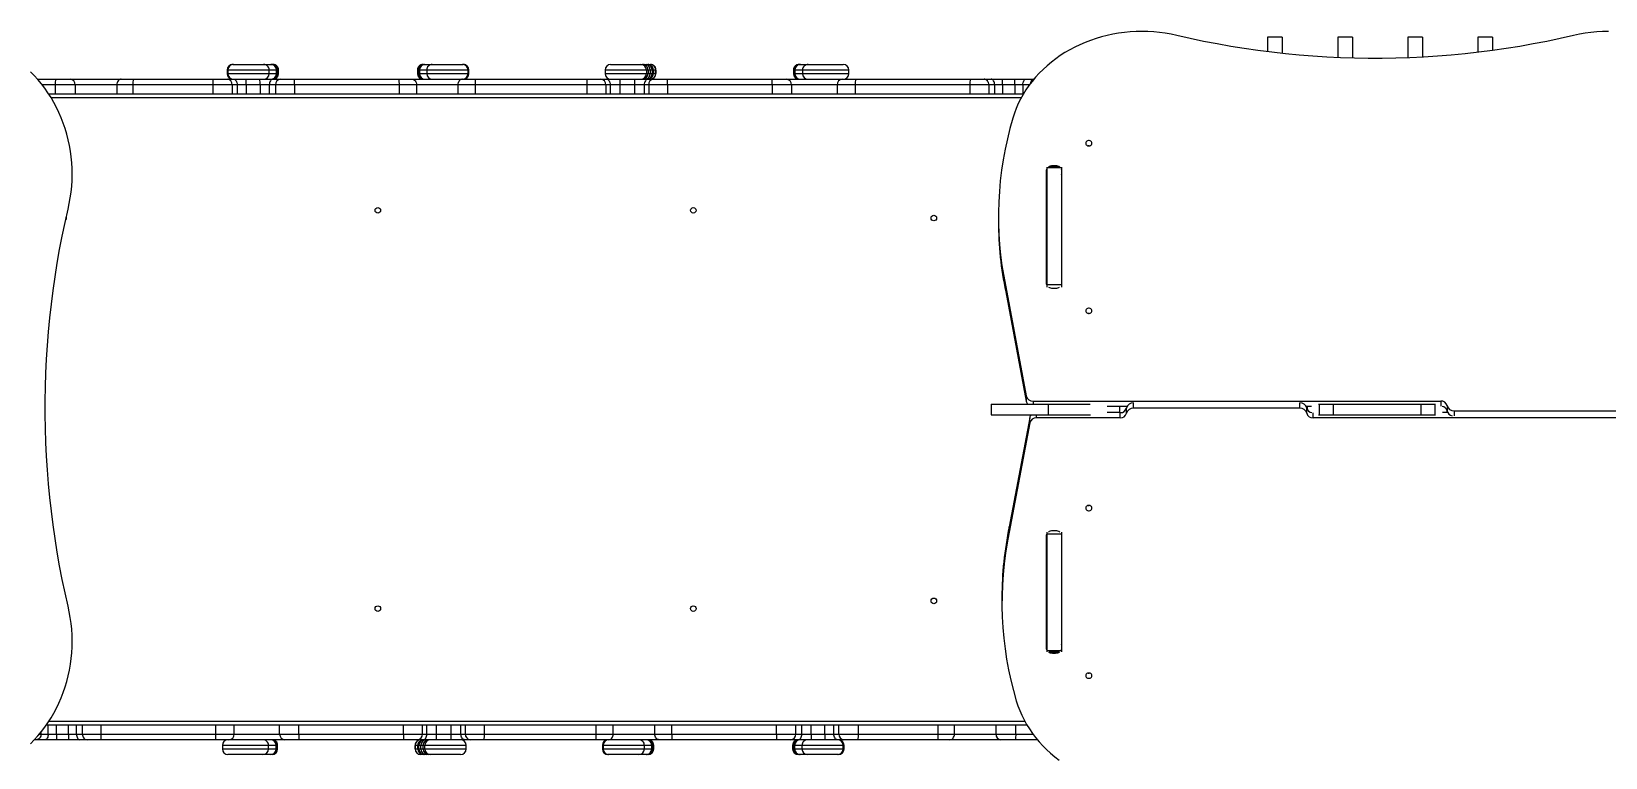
# Model space of a CAD drawing. Header units: millimetres. Extents: x -6398 to 6402, y -5787 to 4580.
# Drawn here: x -576 to 1669, y 841 to 1876 of the extents above; entities that cross this region are included whole.
import ezdxf

# ---------------------------------------------------------------- set-up
doc = ezdxf.new("R2010")
doc.units = ezdxf.units.MM
doc.layers.add('DIKOM_РАЗМЕР_ЗОНА', color=7, linetype='Continuous')
doc.layers.add('DIKOM_РАЗМЕР_ОБЪЕКТА', color=7, linetype='Continuous')
doc.styles.add('style1', font='arial.ttf', dxfattribs={"width": 0.8})
doc.dimstyles.new('1-50', dxfattribs={"dimtxt": 300, "dimasz": 200, "dimexe": 100, "dimexo": 0, "dimgap": 100, "dimtad": 1, "dimtxsty": 'style1', "dimcen": 200, "dimclrd": 7, "dimclre": 7, "dimclrt": 7, "dimadec": 1, "dimazin": 2, "dimtfac": 1, "dimtmove": 0, "dimatfit": 2, "dimfxl": 0, "dimlwd": 25, "dimlwe": 18, "dimarcsym": 0})

# ---------------------------------------------------------------- blocks, each defined once
blk = doc.blocks.new('*D11')
at = {"layer": 'Defpoints', "color": 0, "transparency": 16777216}
for p in [(4404.6, 1023.7), (-3518.4, -1364.8), (4404.6, -3858.3)]:
    blk.add_point(p, dxfattribs=at)
at = {"layer": 'DIKOM_РАЗМЕР_ОБЪЕКТА', "color": 7, "lineweight": 18, "transparency": 16777216}
for p, q in [((4404.6, 1023.7), (4404.6, -3958.3)), ((-3518.4, -1364.8), (-3518.4, -3958.3))]:
    blk.add_line(p, q, dxfattribs=at)
at = {"layer": 'DIKOM_РАЗМЕР_ОБЪЕКТА', "color": 7, "lineweight": 25, "transparency": 16777216}
blk.add_line((-3318.4, -3858.3), (4204.6, -3858.3), dxfattribs=at)
at = {"layer": 'DIKOM_РАЗМЕР_ОБЪЕКТА', "color": 7, "transparency": 16777216}
for points in [[(-3318.4, -3824.9), (-3318.4, -3891.6), (-3518.4, -3858.3)], [(4204.6, -3824.9), (4204.6, -3891.6), (4404.6, -3858.3)]]:
    blk.add_solid(points, dxfattribs=at)
at = {"layer": 'DIKOM_РАЗМЕР_ОБЪЕКТА', "color": 7, "transparency": 16777216, "insert": (326.4, -3605.1), "char_height": 300, "attachment_point": 5, "style": 'style1'}
blk.add_mtext('7900', dxfattribs=at)
blk = doc.blocks.new('*D13')
at = {"layer": 'Defpoints', "color": 0, "transparency": 16777216}
for p in [(6402.1, 1335.2), (-5518.4, -1066.4), (6402.1, -5686.9)]:
    blk.add_point(p, dxfattribs=at)
at = {"layer": 'DIKOM_РАЗМЕР_ЗОНА', "color": 7, "lineweight": 18, "transparency": 16777216}
for p, q in [((6402.1, 1335.2), (6402.1, -5786.9)), ((-5518.4, -1066.4), (-5518.4, -5786.9))]:
    blk.add_line(p, q, dxfattribs=at)
at = {"layer": 'DIKOM_РАЗМЕР_ЗОНА', "color": 7, "lineweight": 25, "transparency": 16777216}
blk.add_line((-5318.4, -5686.9), (6202.1, -5686.9), dxfattribs=at)
at = {"layer": 'DIKOM_РАЗМЕР_ЗОНА', "color": 7, "transparency": 16777216}
for points in [[(-5318.4, -5653.5), (-5318.4, -5720.2), (-5518.4, -5686.9)], [(6202.1, -5653.5), (6202.1, -5720.2), (6402.1, -5686.9)]]:
    blk.add_solid(points, dxfattribs=at)
at = {"layer": 'DIKOM_РАЗМЕР_ЗОНА', "color": 7, "transparency": 16777216, "insert": (717.6, -5433.7), "char_height": 300, "attachment_point": 5, "style": 'style1'}
blk.add_mtext('11900', dxfattribs=at)

msp = doc.modelspace()

# ---------------------------------------------------------------- linework, layer by layer
at = {"color": 7, "linetype": 'Continuous', "lineweight": 15}
for p, q in [((1207.673, 1868.217), (1186.673, 1868.217)), ((1186.673, 1868.217), (1186.673, 1867.308)), ((1186.673, 1867.308), (1186.673, 1847.307)), ((1207.673, 1868.217), (1207.673, 1867.308)), ((1207.673, 1867.308), (1207.673, 1844.878)), ((1307.673, 1868.217), (1286.673, 1868.217)), ((1286.673, 1868.217), (1286.673, 1867.308)), ((1286.673, 1867.308), (1286.673, 1838.96)), ((1307.673, 1868.217), (1307.673, 1867.308)), ((1307.673, 1867.308), (1307.673, 1838.235)), ((1407.673, 1868.217), (1386.673, 1868.217)), ((1386.673, 1868.217), (1386.673, 1867.308)), ((1386.673, 1867.308), (1386.673, 1838.678)), ((1407.673, 1868.217), (1407.673, 1867.308)), ((1407.673, 1867.308), (1407.673, 1839.638)), ((1507.673, 1868.217), (1486.673, 1868.217)), ((1486.673, 1868.217), (1486.673, 1867.308)), ((1486.673, 1867.308), (1486.673, 1846.452)), ((1507.673, 1868.217), (1507.673, 1867.308)), ((1507.673, 1867.308), (1507.673, 1849.124)), ((-297.254, 1821.217), (-297.254, 1816.217)), ((-296.162, 1821.217), (-297.254, 1821.217)), ((-296.205, 1821.217), (-296.205, 1816.217)), ((-237.223, 1821.217), (-296.205, 1821.217)), ((-289.254, 1829.217), (-288.453, 1829.217)), ((-288.453, 1829.217), (-288.205, 1829.217)), ((-288.205, 1829.217), (-245.218, 1829.217)), ((-245.218, 1829.217), (-234.77, 1829.217)), ((-237.223, 1816.217), (-237.223, 1821.217)), ((-226.775, 1821.217), (-237.223, 1821.217)), ((-234.77, 1829.217), (-234.757, 1829.217)), ((-234.77, 1829.217), (-234.004, 1829.217)), ((-234.004, 1829.217), (-233.121, 1829.217)), ((-233.121, 1829.217), (-231.956, 1829.217)), ((-231.956, 1829.217), (-231.941, 1829.217)), ((-226.775, 1816.217), (-226.775, 1821.217)), ((-226.757, 1821.217), (-226.775, 1821.217)), ((-226.757, 1816.217), (-226.757, 1821.217)), ((-226.329, 1821.217), (-226.757, 1821.217)), ((-226.329, 1816.217), (-226.329, 1821.217)), ((-225.126, 1821.217), (-226.329, 1821.217)), ((-225.126, 1816.217), (-225.126, 1821.217)), ((-223.961, 1821.217), (-225.126, 1821.217)), ((-223.961, 1816.217), (-223.961, 1821.217)), ((-223.941, 1821.217), (-223.961, 1821.217)), ((-223.941, 1816.217), (-223.941, 1821.217)), ((-25.879, 1821.217), (-25.879, 1816.217)), ((-25.859, 1821.217), (-25.879, 1821.217)), ((-24.694, 1821.217), (-25.859, 1821.217)), ((-25.859, 1821.217), (-25.859, 1816.217)), ((-24.694, 1821.217), (-24.694, 1816.217)), ((-23.491, 1821.217), (-24.694, 1821.217)), ((-23.491, 1821.217), (-23.491, 1816.217)), ((-23.063, 1821.217), (-23.491, 1821.217)), ((-23.063, 1821.217), (-23.063, 1816.217)), ((-23.045, 1821.217), (-23.063, 1821.217)), ((-12.597, 1821.217), (-23.045, 1821.217)), ((-23.045, 1821.217), (-23.045, 1816.217)), ((-17.879, 1829.217), (-17.864, 1829.217)), ((-17.864, 1829.217), (-16.699, 1829.217)), ((-16.699, 1829.217), (-15.816, 1829.217)), ((-15.816, 1829.217), (-15.063, 1829.217)), ((-15.063, 1829.217), (-15.05, 1829.217)), ((-15.05, 1829.217), (-4.602, 1829.217)), ((-12.597, 1821.217), (-12.597, 1816.217)), ((46.385, 1821.217), (-12.597, 1821.217)), ((-4.602, 1829.217), (38.385, 1829.217)), ((38.385, 1829.217), (38.633, 1829.217)), ((38.633, 1829.217), (39.434, 1829.217)), ((47.434, 1821.217), (46.342, 1821.217)), ((46.385, 1816.217), (46.385, 1821.217)), ((47.434, 1816.217), (47.434, 1821.217)), ((241.731, 1821.217), (241.731, 1816.217)), ((300.726, 1821.217), (241.731, 1821.217)), ((249.731, 1829.217), (292.728, 1829.217)), ((292.728, 1829.217), (295.067, 1829.217)), ((295.067, 1829.217), (298.677, 1829.217)), ((298.677, 1829.217), (301.566, 1829.217)), ((300.726, 1821.217), (300.726, 1816.217)), ((303.066, 1821.217), (300.726, 1821.217)), ((301.566, 1829.217), (302.701, 1829.217)), ((302.701, 1829.217), (306.358, 1829.217)), ((303.066, 1821.217), (303.066, 1816.217)), ((306.263, 1821.217), (303.066, 1821.217)), ((306.263, 1821.217), (306.263, 1816.217)), ((309.152, 1821.217), (306.263, 1821.217)), ((306.358, 1829.217), (306.362, 1829.217)), ((309.152, 1821.217), (309.152, 1816.217)), ((310.699, 1821.217), (309.152, 1821.217)), ((310.699, 1821.217), (310.699, 1816.217)), ((314.357, 1821.217), (310.699, 1821.217)), ((314.357, 1821.217), (314.357, 1816.217)), ((314.362, 1821.217), (314.357, 1821.217)), ((314.362, 1816.217), (314.362, 1821.217)), ((510.515, 1821.217), (510.515, 1816.217)), ((510.555, 1821.217), (510.515, 1821.217)), ((510.555, 1821.217), (510.555, 1816.217)), ((512.442, 1821.217), (510.555, 1821.217)), ((512.442, 1821.217), (512.442, 1816.217)), ((512.483, 1821.217), (512.442, 1821.217)), ((523.452, 1821.217), (512.483, 1821.217)), ((512.483, 1821.217), (512.483, 1816.217)), ((518.515, 1829.217), (518.544, 1829.217)), ((518.544, 1829.217), (520.442, 1829.217)), ((520.442, 1829.217), (520.472, 1829.217)), ((520.472, 1829.217), (531.441, 1829.217)), ((523.452, 1821.217), (523.452, 1816.217)), ((589.407, 1821.217), (523.452, 1821.217)), ((531.441, 1829.217), (581.407, 1829.217)), ((589.407, 1816.217), (589.407, 1821.217)), ((-567.663, 1808.217), (-541.865, 1808.217)), ((-542.48, 1800.217), (-560.996, 1800.217)), ((-514.03, 1800.217), (-542.48, 1800.217)), ((-542.48, 1800.217), (-542.48, 1787.217)), ((-541.865, 1808.217), (-521.001, 1808.217)), ((-521.001, 1808.217), (-448.141, 1808.217)), ((-514.03, 1800.217), (-514.03, 1787.217)), ((-454.724, 1800.217), (-514.03, 1800.217)), ((-454.724, 1800.217), (-454.724, 1787.217)), ((-431.538, 1800.217), (-454.724, 1800.217)), ((-448.141, 1808.217), (-431.137, 1808.217)), ((-431.538, 1800.217), (-431.538, 1787.217)), ((-317.724, 1800.217), (-431.538, 1800.217)), ((-431.137, 1808.217), (-317.323, 1808.217)), ((-317.724, 1800.217), (-317.724, 1787.217)), ((-289.907, 1800.217), (-317.724, 1800.217)), ((-317.323, 1808.217), (-296.924, 1808.217)), ((-297.254, 1816.217), (-296.162, 1816.217)), ((-296.924, 1808.217), (-288.217, 1808.217)), ((-296.205, 1816.217), (-237.223, 1816.217)), ((-289.907, 1800.217), (-289.907, 1787.217)), ((-282.82, 1800.217), (-289.907, 1800.217)), ((-288.217, 1808.217), (-270.11, 1808.217)), ((-282.82, 1800.217), (-282.82, 1787.217)), ((-269.887, 1800.217), (-282.82, 1800.217)), ((-270.11, 1808.217), (-250.507, 1808.217)), ((-269.887, 1800.217), (-269.887, 1787.217)), ((-250.283, 1800.217), (-269.887, 1800.217)), ((-250.507, 1808.217), (-232.019, 1808.217)), ((-250.283, 1800.217), (-250.283, 1787.217)), ((-237.077, 1800.217), (-250.283, 1800.217)), ((-237.223, 1816.217), (-226.775, 1816.217)), ((-237.077, 1800.217), (-237.077, 1787.217)), ((-228.339, 1800.217), (-237.077, 1800.217)), ((-232.019, 1808.217), (-221.283, 1808.217)), ((-228.339, 1800.217), (-228.339, 1787.217)), ((-201.022, 1800.217), (-228.339, 1800.217)), ((-226.775, 1816.217), (-226.757, 1816.217)), ((-226.757, 1816.217), (-226.329, 1816.217)), ((-226.329, 1816.217), (-225.126, 1816.217)), ((-225.126, 1816.217), (-223.961, 1816.217)), ((-223.961, 1816.217), (-223.941, 1816.217)), ((-221.283, 1808.217), (-201.25, 1808.217)), ((-201.25, 1808.217), (-51.872, 1808.217)), ((-201.022, 1800.217), (-201.022, 1787.217)), ((-51.643, 1800.217), (-201.022, 1800.217)), ((-51.872, 1808.217), (-33.943, 1808.217)), ((-51.643, 1800.217), (-51.643, 1787.217)), ((-27.195, 1800.217), (-51.643, 1800.217)), ((-33.943, 1808.217), (38.605, 1808.217)), ((-27.195, 1800.217), (-27.195, 1787.217)), ((31.856, 1800.217), (-27.195, 1800.217)), ((-25.879, 1816.217), (-25.859, 1816.217)), ((-25.859, 1816.217), (-24.694, 1816.217)), ((-24.694, 1816.217), (-23.491, 1816.217)), ((-23.491, 1816.217), (-23.063, 1816.217)), ((-23.063, 1816.217), (-23.045, 1816.217)), ((-23.045, 1816.217), (-12.597, 1816.217)), ((-12.597, 1816.217), (46.385, 1816.217)), ((56.352, 1800.217), (31.856, 1800.217)), ((31.856, 1800.217), (31.856, 1787.217)), ((38.605, 1808.217), (56.569, 1808.217)), ((46.342, 1816.217), (47.434, 1816.217)), ((56.352, 1800.217), (56.352, 1787.217)), ((215.728, 1800.217), (56.352, 1800.217)), ((56.569, 1808.217), (215.945, 1808.217)), ((215.728, 1800.217), (215.728, 1787.217)), ((242.782, 1800.217), (215.728, 1800.217)), ((215.945, 1808.217), (235.785, 1808.217)), ((235.785, 1808.217), (243.575, 1808.217)), ((241.731, 1816.217), (300.726, 1816.217)), ((242.782, 1800.217), (242.782, 1787.217)), ((249.124, 1800.217), (242.782, 1800.217)), ((243.575, 1808.217), (262.994, 1808.217)), ((249.124, 1800.217), (249.124, 1787.217)), ((262.994, 1800.217), (249.124, 1800.217)), ((262.994, 1808.217), (262.994, 1800.217)), ((262.994, 1808.217), (283.8, 1808.217)), ((262.994, 1800.217), (262.994, 1787.217)), ((283.8, 1800.217), (262.994, 1800.217)), ((283.8, 1808.217), (283.8, 1800.217)), ((283.8, 1808.217), (303.218, 1808.217)), ((297.67, 1800.217), (283.8, 1800.217)), ((283.8, 1800.217), (283.8, 1787.217)), ((297.67, 1800.217), (297.67, 1787.217)), ((304.005, 1800.217), (297.67, 1800.217)), ((300.726, 1816.217), (303.066, 1816.217)), ((303.066, 1816.217), (306.263, 1816.217)), ((303.218, 1808.217), (311.001, 1808.217)), ((331.044, 1800.217), (304.005, 1800.217)), ((304.005, 1800.217), (304.005, 1787.217)), ((306.263, 1816.217), (309.152, 1816.217)), ((309.152, 1816.217), (310.699, 1816.217)), ((310.699, 1816.217), (314.357, 1816.217)), ((311.001, 1808.217), (330.83, 1808.217)), ((314.357, 1816.217), (314.362, 1816.217)), ((330.83, 1808.217), (480.02, 1808.217)), ((331.044, 1800.217), (331.044, 1787.217)), ((480.234, 1800.217), (331.044, 1800.217)), ((480.02, 1808.217), (500.154, 1808.217)), ((480.234, 1800.217), (480.234, 1787.217)), ((507.69, 1800.217), (480.234, 1800.217)), ((500.154, 1808.217), (579.989, 1808.217)), ((507.69, 1800.217), (507.69, 1787.217)), ((572.672, 1800.217), (507.69, 1800.217)), ((510.515, 1816.217), (510.555, 1816.217)), ((510.555, 1816.217), (512.442, 1816.217)), ((512.442, 1816.217), (512.483, 1816.217)), ((512.483, 1816.217), (523.452, 1816.217)), ((523.452, 1816.217), (589.407, 1816.217)), ((598.667, 1800.217), (572.672, 1800.217)), ((572.672, 1800.217), (572.672, 1787.217)), ((579.989, 1808.217), (599.052, 1808.217)), ((598.667, 1800.217), (598.667, 1787.217)), ((762.21, 1800.217), (598.667, 1800.217)), ((599.052, 1808.217), (762.595, 1808.217)), ((762.21, 1800.217), (762.21, 1787.217)), ((789.045, 1800.217), (762.21, 1800.217)), ((762.595, 1808.217), (782.274, 1808.217)), ((782.274, 1808.217), (792.539, 1808.217)), ((789.045, 1800.217), (789.045, 1787.217)), ((797.4, 1800.217), (789.045, 1800.217)), ((792.539, 1808.217), (808.492, 1808.217)), ((797.4, 1800.217), (797.4, 1787.217)), ((808.795, 1800.217), (797.4, 1800.217)), ((808.492, 1808.217), (825.793, 1808.217)), ((808.795, 1800.217), (808.795, 1787.217)), ((826.096, 1800.217), (808.795, 1800.217)), ((825.793, 1808.217), (842.135, 1808.217)), ((837.769, 1800.217), (826.096, 1800.217)), ((826.096, 1800.217), (826.096, 1787.217)), ((837.769, 1800.217), (837.769, 1787.217)), ((847.195, 1800.217), (837.769, 1800.217)), ((842.135, 1808.217), (853.48, 1808.217)), ((-551.656, 1787.217), (-542.48, 1787.217)), ((-548.487, 1782.218), (835.693, 1782.218)), ((-542.48, 1787.217), (-514.03, 1787.217)), ((-514.03, 1787.217), (-454.724, 1787.217)), ((-454.724, 1787.217), (-431.538, 1787.217)), ((-431.538, 1787.217), (-317.724, 1787.217)), ((-317.724, 1787.217), (-289.907, 1787.217)), ((-289.907, 1787.217), (-282.82, 1787.217)), ((-282.82, 1787.217), (-269.887, 1787.217)), ((-269.887, 1787.217), (-250.283, 1787.217)), ((-250.283, 1787.217), (-237.077, 1787.217)), ((-237.077, 1787.217), (-228.339, 1787.217)), ((-228.339, 1787.217), (-201.022, 1787.217)), ((-201.022, 1787.217), (-51.643, 1787.217)), ((-51.643, 1787.217), (-27.195, 1787.217)), ((-27.195, 1787.217), (31.856, 1787.217)), ((31.856, 1787.217), (56.352, 1787.217)), ((56.352, 1787.217), (215.728, 1787.217)), ((215.728, 1787.217), (242.782, 1787.217)), ((242.782, 1787.217), (249.124, 1787.217)), ((249.124, 1787.217), (262.994, 1787.217)), ((262.994, 1787.217), (283.8, 1787.217)), ((283.8, 1787.217), (297.67, 1787.217)), ((297.67, 1787.217), (304.005, 1787.217)), ((304.005, 1787.217), (331.044, 1787.217)), ((331.044, 1787.217), (480.234, 1787.217)), ((480.234, 1787.217), (507.69, 1787.217)), ((507.69, 1787.217), (572.672, 1787.217)), ((572.672, 1787.217), (598.667, 1787.217)), ((598.667, 1787.217), (762.21, 1787.217)), ((762.21, 1787.217), (789.045, 1787.217)), ((789.045, 1787.217), (797.4, 1787.217)), ((797.4, 1787.217), (808.795, 1787.217)), ((808.795, 1787.217), (826.096, 1787.217)), ((826.096, 1787.217), (837.769, 1787.217)), ((837.769, 1787.217), (838.553, 1787.217)), ((884.423, 1684.578), (879.923, 1684.578)), ((879.923, 1684.578), (879.923, 1682.723)), ((884.423, 1684.578), (884.423, 1682.723)), ((870.923, 1676.783), (870.923, 1517.868)), ((871.673, 1682.68), (871.673, 1681.61)), ((892.673, 1681.61), (871.673, 1681.61)), ((871.673, 1681.61), (871.673, 1514.879)), ((889.762, 1682.723), (874.584, 1682.723)), ((892.673, 1682.68), (892.673, 1681.61)), ((892.673, 1681.61), (892.673, 1514.879)), ((892.673, 1671.337), (893.105, 1671.337)), ((893.423, 1517.868), (893.423, 1676.783)), ((802.848, 1612.392), (802.848, 1604.892)), ((813.206, 1512.279), (842.5, 1356.5)), ((813.206, 1512.279), (813.206, 1504.779)), ((813.206, 1504.779), (842.5, 1349)), ((892.673, 1514.879), (871.673, 1514.879)), ((871.673, 1514.879), (871.673, 1511.823)), ((879.923, 1510.074), (884.423, 1510.074)), ((892.673, 1514.879), (892.673, 1511.823)), ((842.5, 1356.5), (842.5, 1349)), ((852.37, 1349.232), (1433.83, 1349.234)), ((852.37, 1349.232), (852.37, 1344.723)), ((1433.83, 1349.234), (1433.83, 1342.153)), ((792.401, 1344.723), (792.401, 1329.723)), ((792.401, 1344.723), (873.576, 1344.723)), ((792.401, 1329.723), (873.576, 1329.723)), ((847.459, 1325.436), (818.166, 1169.659)), ((847.459, 1317.936), (847.459, 1325.436)), ((857.329, 1325.204), (857.329, 1329.723)), ((976.554, 1325.204), (857.329, 1325.204)), ((873.576, 1344.723), (873.576, 1329.723)), ((873.576, 1344.723), (933.893, 1344.723)), ((873.576, 1329.723), (933.973, 1329.723)), ((957.813, 1341.733), (986.348, 1341.733)), ((976.554, 1332.704), (957.865, 1332.704)), ((975.374, 1341.733), (975.374, 1332.704)), ((976.554, 1325.204), (976.554, 1332.704)), ((985.441, 1331.768), (985.441, 1339.267)), ((995.316, 1339.06), (995.316, 1346.454)), ((1232.754, 1339.06), (995.316, 1339.06)), ((1232.754, 1339.06), (1232.754, 1346.455)), ((1241.721, 1341.733), (1249.396, 1341.733)), ((1242.629, 1331.768), (1242.629, 1339.267)), ((1243.143, 1341.733), (1243.143, 1337.64)), ((1251.516, 1325.204), (1251.516, 1332.282)), ((1832.976, 1325.206), (1251.516, 1325.204)), ((1259.116, 1329.723), (1260.233, 1329.723)), ((1259.143, 1344.723), (1260.233, 1344.723)), ((1260.233, 1344.723), (1260.233, 1329.723)), ((1260.233, 1344.723), (1280.277, 1344.723)), ((1260.233, 1329.723), (1280.277, 1329.723)), ((1280.277, 1344.723), (1280.277, 1329.723)), ((1280.277, 1344.723), (1405.069, 1344.723)), ((1280.277, 1329.723), (1405.069, 1329.723)), ((1405.069, 1344.723), (1405.069, 1329.723)), ((1405.069, 1344.723), (1425.113, 1344.723)), ((1405.069, 1329.723), (1425.113, 1329.723)), ((1425.113, 1344.723), (1425.113, 1329.723)), ((1425.113, 1344.723), (1426.204, 1344.723)), ((1425.113, 1329.723), (1426.228, 1329.723)), ((1443.625, 1332.705), (1435.969, 1332.705)), ((1442.203, 1336.798), (1442.203, 1332.705)), ((1442.717, 1342.671), (1442.717, 1335.171)), ((1452.592, 1335.378), (1690.03, 1335.378)), ((1452.592, 1335.378), (1452.592, 1327.98)), ((847.459, 1317.936), (818.166, 1162.159)), ((818.166, 1162.159), (818.166, 1169.659)), ((870.923, 1156.57), (870.923, 997.654)), ((871.673, 1162.471), (871.673, 1159.217)), ((892.673, 1159.217), (871.673, 1159.217)), ((871.673, 1159.217), (871.673, 992.825)), ((884.423, 1164.364), (879.923, 1164.364)), ((892.673, 1162.471), (892.673, 1159.217)), ((892.673, 1159.217), (892.673, 992.825)), ((893.423, 997.654), (893.423, 1156.57)), ((807.808, 1069.546), (807.808, 1062.045)), ((892.673, 992.825), (871.673, 992.825)), ((871.673, 992.825), (871.673, 991.754)), ((874.584, 991.712), (889.762, 991.712)), ((879.923, 989.86), (879.923, 991.712)), ((879.923, 989.86), (884.423, 989.86)), ((884.423, 989.86), (884.423, 991.712)), ((893.105, 1003.101), (892.673, 1003.101)), ((892.673, 992.825), (892.673, 991.754)), ((-562.642, 874.217), (-562.642, 877.113)), ((-552.423, 887.217), (-555.022, 887.217)), ((-552.423, 874.217), (-552.423, 887.217)), ((-540.75, 887.217), (-552.423, 887.217)), ((840.655, 892.217), (-551.63, 892.217)), ((-540.75, 874.217), (-540.75, 887.217)), ((-523.449, 887.217), (-540.75, 887.217)), ((-523.449, 874.217), (-523.449, 887.217)), ((-512.054, 887.217), (-523.449, 887.217)), ((-512.054, 874.217), (-512.054, 887.217)), ((-503.699, 887.217), (-512.054, 887.217)), ((-503.699, 874.217), (-503.699, 887.217)), ((-476.864, 887.217), (-503.699, 887.217)), ((-476.864, 874.217), (-476.864, 887.217)), ((-313.321, 887.217), (-476.864, 887.217)), ((-313.321, 874.217), (-313.321, 887.217)), ((-287.326, 887.217), (-313.321, 887.217)), ((-287.326, 874.217), (-287.326, 887.217)), ((-222.344, 887.217), (-287.326, 887.217)), ((-222.344, 874.217), (-222.344, 887.217)), ((-194.888, 887.217), (-222.344, 887.217)), ((-194.888, 874.217), (-194.888, 887.217)), ((-45.698, 887.217), (-194.888, 887.217)), ((-45.698, 874.217), (-45.698, 887.217)), ((-18.659, 887.217), (-45.698, 887.217)), ((-18.659, 874.217), (-18.659, 887.217)), ((-12.324, 887.217), (-18.659, 887.217)), ((-12.324, 874.217), (-12.324, 887.217)), ((1.546, 887.217), (-12.324, 887.217)), ((1.546, 874.217), (1.546, 887.217)), ((22.352, 887.217), (1.546, 887.217)), ((22.352, 874.217), (22.352, 887.217)), ((36.222, 887.217), (22.352, 887.217)), ((36.222, 874.217), (36.222, 887.217)), ((42.564, 887.217), (36.222, 887.217)), ((42.564, 874.217), (42.564, 887.217)), ((69.618, 887.217), (42.564, 887.217)), ((69.618, 874.217), (69.618, 887.217)), ((228.994, 887.217), (69.618, 887.217)), ((228.994, 874.217), (228.994, 887.217)), ((253.49, 887.217), (228.994, 887.217)), ((253.49, 874.217), (253.49, 887.217)), ((312.541, 887.217), (253.49, 887.217)), ((312.541, 874.217), (312.541, 887.217)), ((336.989, 887.217), (312.541, 887.217)), ((336.989, 874.217), (336.989, 887.217)), ((486.368, 887.217), (336.989, 887.217)), ((486.368, 874.217), (486.368, 887.217)), ((513.685, 887.217), (486.368, 887.217)), ((513.685, 874.217), (513.685, 887.217)), ((522.424, 887.217), (513.685, 887.217)), ((522.424, 874.217), (522.424, 887.217)), ((535.629, 887.217), (522.424, 887.217)), ((535.629, 874.217), (535.629, 887.217)), ((555.233, 887.217), (535.629, 887.217)), ((555.233, 874.217), (555.233, 887.217)), ((568.166, 887.217), (555.233, 887.217)), ((568.166, 874.217), (568.166, 887.217)), ((575.253, 887.217), (568.166, 887.217)), ((575.253, 874.217), (575.253, 887.217)), ((603.069, 887.217), (575.253, 887.217)), ((603.069, 874.217), (603.069, 887.217)), ((716.884, 887.217), (603.069, 887.217)), ((716.884, 874.217), (716.884, 887.217)), ((740.071, 887.217), (716.884, 887.217)), ((740.071, 874.217), (740.071, 887.217)), ((799.376, 887.217), (740.071, 887.217)), ((799.376, 874.217), (799.376, 887.217)), ((827.826, 887.217), (799.376, 887.217)), ((827.826, 874.217), (827.826, 887.217)), ((843.514, 887.217), (827.826, 887.217)), ((-569.344, 866.217), (-572.215, 866.217)), ((-556.789, 866.217), (-569.344, 866.217)), ((-565.036, 874.217), (-562.642, 874.217)), ((-562.642, 874.217), (-552.423, 874.217)), ((-540.447, 866.217), (-556.789, 866.217)), ((-552.423, 874.217), (-540.75, 874.217)), ((-540.75, 874.217), (-523.449, 874.217)), ((-523.146, 866.217), (-540.447, 866.217)), ((-523.449, 874.217), (-512.054, 874.217)), ((-507.192, 866.217), (-523.146, 866.217)), ((-512.054, 874.217), (-503.699, 874.217)), ((-496.928, 866.217), (-507.192, 866.217)), ((-503.699, 874.217), (-476.864, 874.217)), ((-477.249, 866.217), (-496.928, 866.217)), ((-313.706, 866.217), (-477.249, 866.217)), ((-476.864, 874.217), (-313.321, 874.217)), ((-294.643, 866.217), (-313.706, 866.217)), ((-313.321, 874.217), (-287.326, 874.217)), ((-304.061, 858.217), (-304.061, 853.217)), ((-238.106, 858.217), (-304.061, 858.217)), ((-304.061, 853.217), (-238.106, 853.217)), ((-214.808, 866.217), (-294.643, 866.217)), ((-287.326, 874.217), (-222.344, 874.217)), ((-238.106, 853.217), (-238.106, 858.217)), ((-227.137, 858.217), (-238.106, 858.217)), ((-238.106, 853.217), (-227.137, 853.217)), ((-227.137, 853.217), (-227.137, 858.217)), ((-227.096, 858.217), (-227.137, 858.217)), ((-227.137, 853.217), (-227.096, 853.217)), ((-227.096, 853.217), (-227.096, 858.217)), ((-225.209, 858.217), (-227.096, 858.217)), ((-227.096, 853.217), (-225.209, 853.217)), ((-225.209, 853.217), (-225.209, 858.217)), ((-225.169, 858.217), (-225.209, 858.217)), ((-225.209, 853.217), (-225.169, 853.217)), ((-225.169, 853.217), (-225.169, 858.217)), ((-222.344, 874.217), (-194.888, 874.217)), ((-194.674, 866.217), (-214.808, 866.217)), ((-194.888, 874.217), (-45.698, 874.217)), ((-45.484, 866.217), (-194.674, 866.217)), ((-45.698, 874.217), (-18.659, 874.217)), ((-25.655, 866.217), (-45.484, 866.217)), ((-29.016, 858.217), (-29.016, 853.217)), ((-29.011, 858.217), (-29.016, 858.217)), ((-29.016, 853.217), (-29.011, 853.217)), ((-25.353, 858.217), (-29.011, 858.217)), ((-29.011, 853.217), (-29.011, 858.217)), ((-29.011, 853.217), (-25.353, 853.217)), ((-17.872, 866.217), (-25.655, 866.217)), ((-23.806, 858.217), (-25.353, 858.217)), ((-25.353, 853.217), (-25.353, 858.217)), ((-25.353, 853.217), (-23.806, 853.217)), ((-20.917, 858.217), (-23.806, 858.217)), ((-23.806, 853.217), (-23.806, 858.217)), ((-23.806, 853.217), (-20.917, 853.217)), ((-17.72, 858.217), (-20.917, 858.217)), ((-20.917, 853.217), (-20.917, 858.217)), ((-20.917, 853.217), (-17.72, 853.217)), ((-18.659, 874.217), (-12.324, 874.217)), ((1.546, 866.217), (-17.872, 866.217)), ((-15.38, 858.217), (-17.72, 858.217)), ((-17.72, 853.217), (-17.72, 858.217)), ((-17.72, 853.217), (-15.38, 853.217)), ((-15.38, 853.217), (-15.38, 858.217)), ((43.615, 858.217), (-15.38, 858.217)), ((-15.38, 853.217), (43.615, 853.217)), ((-12.324, 874.217), (1.546, 874.217)), ((1.546, 866.217), (1.546, 874.217)), ((1.546, 874.217), (22.352, 874.217)), ((22.352, 866.217), (1.546, 866.217)), ((22.352, 866.217), (22.352, 874.217)), ((22.352, 874.217), (36.222, 874.217)), ((41.771, 866.217), (22.352, 866.217)), ((36.222, 874.217), (42.564, 874.217)), ((49.561, 866.217), (41.771, 866.217)), ((42.564, 874.217), (69.618, 874.217)), ((43.615, 853.217), (43.615, 858.217)), ((69.401, 866.217), (49.561, 866.217)), ((228.777, 866.217), (69.401, 866.217)), ((69.618, 874.217), (228.994, 874.217)), ((246.741, 866.217), (228.777, 866.217)), ((228.994, 874.217), (253.49, 874.217)), ((237.912, 858.217), (237.912, 853.217)), ((239.004, 858.217), (237.912, 858.217)), ((237.912, 853.217), (239.004, 853.217)), ((238.961, 858.217), (238.961, 853.217)), ((297.943, 858.217), (238.961, 858.217)), ((238.961, 853.217), (297.943, 853.217)), ((319.289, 866.217), (246.741, 866.217)), ((253.49, 874.217), (312.541, 874.217)), ((297.943, 853.217), (297.943, 858.217)), ((308.391, 858.217), (297.943, 858.217)), ((297.943, 853.217), (308.391, 853.217)), ((308.391, 853.217), (308.391, 858.217)), ((308.409, 858.217), (308.391, 858.217)), ((308.391, 853.217), (308.409, 853.217)), ((308.409, 853.217), (308.409, 858.217)), ((308.837, 858.217), (308.409, 858.217)), ((308.409, 853.217), (308.837, 853.217)), ((308.837, 853.217), (308.837, 858.217)), ((310.04, 858.217), (308.837, 858.217)), ((308.837, 853.217), (310.04, 853.217)), ((310.04, 853.217), (310.04, 858.217)), ((311.205, 858.217), (310.04, 858.217)), ((310.04, 853.217), (311.205, 853.217)), ((311.205, 853.217), (311.205, 858.217)), ((311.225, 858.217), (311.205, 858.217)), ((311.205, 853.217), (311.225, 853.217)), ((311.225, 853.217), (311.225, 858.217)), ((312.541, 874.217), (336.989, 874.217)), ((337.218, 866.217), (319.289, 866.217)), ((336.989, 874.217), (486.368, 874.217)), ((486.596, 866.217), (337.218, 866.217)), ((486.368, 874.217), (513.685, 874.217)), ((506.629, 866.217), (486.596, 866.217)), ((517.365, 866.217), (506.629, 866.217)), ((509.287, 858.217), (509.287, 853.217)), ((509.307, 858.217), (509.287, 858.217)), ((509.287, 853.217), (509.307, 853.217)), ((510.472, 858.217), (509.307, 858.217)), ((509.307, 858.217), (509.307, 853.217)), ((509.307, 853.217), (510.472, 853.217)), ((511.675, 858.217), (510.472, 858.217)), ((510.472, 858.217), (510.472, 853.217)), ((510.472, 853.217), (511.675, 853.217)), ((511.675, 858.217), (511.675, 853.217)), ((512.103, 858.217), (511.675, 858.217)), ((511.675, 853.217), (512.103, 853.217)), ((512.103, 858.217), (512.103, 853.217)), ((512.121, 858.217), (512.103, 858.217)), ((512.103, 853.217), (512.121, 853.217)), ((522.569, 858.217), (512.121, 858.217)), ((512.121, 858.217), (512.121, 853.217)), ((512.121, 853.217), (522.569, 853.217)), ((513.685, 874.217), (522.424, 874.217)), ((535.852, 866.217), (517.365, 866.217)), ((522.424, 874.217), (535.629, 874.217)), ((522.569, 858.217), (522.569, 853.217)), ((581.551, 858.217), (522.569, 858.217)), ((522.569, 853.217), (581.551, 853.217)), ((535.629, 874.217), (555.233, 874.217)), ((555.456, 866.217), (535.852, 866.217)), ((555.233, 874.217), (568.166, 874.217)), ((573.563, 866.217), (555.456, 866.217)), ((568.166, 874.217), (575.253, 874.217)), ((582.27, 866.217), (573.563, 866.217)), ((575.253, 874.217), (603.069, 874.217)), ((582.6, 858.217), (581.508, 858.217)), ((581.508, 853.217), (582.6, 853.217)), ((581.551, 853.217), (581.551, 858.217)), ((602.669, 866.217), (582.27, 866.217)), ((582.6, 853.217), (582.6, 858.217)), ((716.483, 866.217), (602.669, 866.217)), ((603.069, 874.217), (716.884, 874.217)), ((733.487, 866.217), (716.483, 866.217)), ((716.884, 874.217), (740.071, 874.217)), ((806.347, 866.217), (733.487, 866.217)), ((740.071, 874.217), (799.376, 874.217)), ((799.376, 874.217), (827.826, 874.217)), ((827.211, 866.217), (806.347, 866.217)), ((858.442, 866.217), (827.211, 866.217)), ((827.826, 874.217), (852.157, 874.217)), ((-246.095, 845.217), (-296.061, 845.217)), ((-235.126, 845.217), (-246.095, 845.217)), ((-235.096, 845.217), (-235.126, 845.217)), ((-233.198, 845.217), (-235.096, 845.217)), ((-233.169, 845.217), (-233.198, 845.217)), ((-21.012, 845.217), (-21.016, 845.217)), ((-17.354, 845.217), (-21.012, 845.217)), ((-16.22, 845.217), (-17.354, 845.217)), ((-13.331, 845.217), (-16.22, 845.217)), ((-9.721, 845.217), (-13.331, 845.217)), ((-7.382, 845.217), (-9.721, 845.217)), ((35.615, 845.217), (-7.382, 845.217)), ((246.713, 845.217), (245.912, 845.217)), ((246.961, 845.217), (246.713, 845.217)), ((289.948, 845.217), (246.961, 845.217)), ((300.396, 845.217), (289.948, 845.217)), ((300.409, 845.217), (300.396, 845.217)), ((301.162, 845.217), (300.409, 845.217)), ((302.045, 845.217), (301.162, 845.217)), ((303.21, 845.217), (302.045, 845.217)), ((303.225, 845.217), (303.21, 845.217)), ((517.302, 845.217), (517.287, 845.217)), ((518.467, 845.217), (517.302, 845.217)), ((519.35, 845.217), (518.467, 845.217)), ((520.116, 845.217), (519.35, 845.217)), ((520.116, 845.217), (520.103, 845.217)), ((530.564, 845.217), (520.116, 845.217)), ((573.551, 845.217), (530.564, 845.217)), ((573.799, 845.217), (573.551, 845.217)), ((574.6, 845.217), (573.799, 845.217))]:
    msp.add_line(p, q, dxfattribs=at)
at = {"color": 7, "linetype": 'Continuous', "lineweight": 15, "flags": 128}
for points in [[(1057.149, 1870.497), (1049.034, 1872.241), (1040.84, 1873.673), (1032.58, 1874.791), (1024.271, 1875.594), (1015.93, 1876.08), (1007.572, 1876.247), (999.214, 1876.096), (990.872, 1875.626), (982.561, 1874.839), (974.299, 1873.736), (966.1, 1872.32), (957.982, 1870.593), (949.959, 1868.558), (942.047, 1866.219), (934.262, 1863.581), (926.618, 1860.649), (919.13, 1857.429), (911.813, 1853.927), (904.682, 1850.149), (897.749, 1846.103), (891.028, 1841.797), (884.532, 1837.24), (878.275, 1832.439), (872.267, 1827.404), (866.521, 1822.145), (861.047, 1816.673), (855.857, 1810.997), (850.96, 1805.13), (846.366, 1799.081), (842.083, 1792.863), (838.12, 1786.488), (834.486, 1779.968), (831.185, 1773.316), (828.226, 1766.545), (825.614, 1759.667), (823.353, 1752.697)], [(1623.238, 1870.497), (1604.131, 1866.167), (1584.936, 1862.139), (1565.658, 1858.416), (1546.306, 1854.999), (1526.885, 1851.889), (1507.401, 1849.087), (1487.861, 1846.594), (1468.272, 1844.41), (1448.64, 1842.538), (1428.972, 1840.976), (1409.274, 1839.726), (1389.553, 1838.788), (1369.816, 1838.163), (1350.069, 1837.85), (1330.318, 1837.85), (1310.571, 1838.163), (1290.833, 1838.788), (1271.112, 1839.726), (1251.414, 1840.976), (1231.746, 1842.538), (1212.114, 1844.41), (1192.525, 1846.594), (1172.986, 1849.087), (1153.502, 1851.889), (1134.08, 1854.999), (1114.728, 1858.416), (1095.451, 1862.139), (1076.256, 1866.167), (1057.149, 1870.497)], [(1672.814, 1876.247), (1664.456, 1876.08), (1656.115, 1875.594), (1647.806, 1874.791), (1639.547, 1873.673), (1631.352, 1872.241), (1623.238, 1870.497)], [(-524.047, 1622.742), (-522.304, 1630.856), (-520.872, 1639.051), (-519.753, 1647.31), (-518.95, 1655.619), (-518.465, 1663.96), (-518.298, 1672.318), (-518.449, 1680.676), (-518.918, 1689.018), (-519.705, 1697.329), (-520.808, 1705.591), (-522.224, 1713.79), (-523.952, 1721.909), (-525.987, 1729.932), (-528.325, 1737.843), (-530.963, 1745.629), (-533.895, 1753.273), (-537.115, 1760.76), (-540.618, 1768.077), (-544.395, 1775.209), (-548.441, 1782.142), (-552.747, 1788.862), (-557.305, 1795.358), (-562.106, 1801.616), (-567.14, 1807.623), (-572.399, 1813.37), (-577.871, 1818.843)], [(-448.141, 1808.217), (-449.425, 1808.064), (-450.66, 1807.608), (-451.798, 1806.869), (-452.796, 1805.874), (-453.615, 1804.662), (-454.223, 1803.279), (-454.598, 1801.778), (-454.724, 1800.217)], [(-288.217, 1808.217), (-287.164, 1808.064), (-286.151, 1807.608), (-285.218, 1806.869), (-284.4, 1805.874), (-283.729, 1804.662), (-283.231, 1803.279), (-282.923, 1801.778), (-282.82, 1800.217)], [(-232.019, 1808.217), (-233.006, 1808.064), (-233.955, 1807.608), (-234.829, 1806.869), (-235.596, 1805.874), (-236.225, 1804.662), (-236.692, 1803.279), (-236.98, 1801.778), (-237.077, 1800.217)], [(-33.943, 1808.217), (-32.627, 1808.064), (-31.361, 1807.608), (-30.194, 1806.869), (-29.172, 1805.874), (-28.332, 1804.662), (-27.709, 1803.279), (-27.325, 1801.778), (-27.195, 1800.217)], [(38.605, 1808.217), (37.288, 1808.064), (36.022, 1807.608), (34.855, 1806.869), (33.833, 1805.874), (32.993, 1804.662), (32.37, 1803.279), (31.986, 1801.778), (31.856, 1800.217)], [(243.575, 1808.217), (244.658, 1808.064), (245.699, 1807.608), (246.658, 1806.869), (247.499, 1805.874), (248.188, 1804.662), (248.701, 1803.279), (249.017, 1801.778), (249.124, 1800.217)], [(303.218, 1808.217), (302.136, 1808.064), (301.095, 1807.608), (300.136, 1806.869), (299.295, 1805.874), (298.605, 1804.662), (298.092, 1803.279), (297.776, 1801.778), (297.67, 1800.217)], [(789.045, 1800.217), (788.915, 1801.778), (788.53, 1803.279), (787.904, 1804.662), (787.062, 1805.874), (786.036, 1806.869), (784.865, 1807.608), (783.595, 1808.064), (782.274, 1808.217)], [(797.4, 1800.217), (797.306, 1801.778), (797.03, 1803.279), (796.58, 1804.662), (795.976, 1805.874), (795.239, 1806.869), (794.399, 1807.608), (793.487, 1808.064), (792.539, 1808.217)], [(837.769, 1800.217), (837.853, 1801.778), (838.101, 1803.279), (838.505, 1804.662), (839.048, 1805.874), (839.71, 1806.869), (840.464, 1807.608), (841.283, 1808.064), (842.135, 1808.217)], [(936.073, 1716.837), (935.895, 1717.911), (935.375, 1718.897), (934.554, 1719.717), (933.501, 1720.303), (932.299, 1720.609), (931.047, 1720.609), (929.845, 1720.303), (928.792, 1719.717), (927.971, 1718.897), (927.451, 1717.911), (927.273, 1716.837), (927.451, 1715.764), (927.971, 1714.777), (928.792, 1713.957), (929.845, 1713.371), (931.047, 1713.065), (932.299, 1713.065), (933.501, 1713.371), (934.554, 1713.957), (935.375, 1714.777), (935.895, 1715.764), (936.073, 1716.837)], [(-524.047, 1056.653), (-528.378, 1075.76), (-532.405, 1094.955), (-536.128, 1114.232), (-539.545, 1133.584), (-542.655, 1153.006), (-545.458, 1172.49), (-547.951, 1192.029), (-550.134, 1211.618), (-552.007, 1231.25), (-553.568, 1250.918), (-554.818, 1270.616), (-555.756, 1290.337), (-556.381, 1310.075), (-556.694, 1329.822), (-556.694, 1349.572), (-556.381, 1369.32), (-555.756, 1389.057), (-554.818, 1408.778), (-553.568, 1428.476), (-552.007, 1448.144), (-550.134, 1467.776), (-547.951, 1487.365), (-545.458, 1506.905), (-542.655, 1526.389), (-539.545, 1545.81), (-536.128, 1565.162), (-532.405, 1584.44), (-528.378, 1603.635), (-524.047, 1622.742)], [(936.073, 1477.814), (935.895, 1478.888), (935.375, 1479.874), (934.554, 1480.694), (933.501, 1481.28), (932.299, 1481.586), (931.047, 1481.586), (929.845, 1481.28), (928.792, 1480.694), (927.971, 1479.874), (927.451, 1478.888), (927.273, 1477.814), (927.451, 1476.741), (927.971, 1475.754), (928.792, 1474.934), (929.845, 1474.348), (931.047, 1474.042), (932.299, 1474.042), (933.501, 1474.348), (934.554, 1474.934), (935.375, 1475.754), (935.895, 1476.741), (936.073, 1477.814)], [(927.273, 1196.624), (927.451, 1195.55), (927.971, 1194.564), (928.792, 1193.744), (929.845, 1193.158), (931.047, 1192.852), (932.299, 1192.852), (933.501, 1193.158), (934.554, 1193.744), (935.375, 1194.564), (935.895, 1195.55), (936.073, 1196.624), (935.895, 1197.697), (935.375, 1198.684), (934.554, 1199.504), (933.501, 1200.09), (932.299, 1200.396), (931.047, 1200.396), (929.845, 1200.09), (928.792, 1199.504), (927.971, 1198.684), (927.451, 1197.697), (927.273, 1196.624)], [(-577.871, 860.551), (-572.399, 866.025), (-567.14, 871.771), (-562.106, 877.779), (-557.305, 884.036), (-552.747, 890.532), (-548.441, 897.253), (-544.395, 904.186), (-540.618, 911.317), (-537.115, 918.634), (-533.895, 926.122), (-530.963, 933.766), (-528.325, 941.551), (-525.987, 949.463), (-523.952, 957.486), (-522.224, 965.604), (-520.808, 973.803), (-519.705, 982.065), (-518.918, 990.376), (-518.449, 998.718), (-518.298, 1007.076), (-518.465, 1015.434), (-518.95, 1023.775), (-519.753, 1032.084), (-520.872, 1040.344), (-522.304, 1048.538), (-524.047, 1056.653)], [(927.273, 957.601), (927.451, 956.527), (927.971, 955.541), (928.792, 954.721), (929.845, 954.135), (931.047, 953.829), (932.299, 953.829), (933.501, 954.135), (934.554, 954.721), (935.375, 955.541), (935.895, 956.527), (936.073, 957.601), (935.895, 958.674), (935.375, 959.661), (934.554, 960.481), (933.501, 961.067), (932.299, 961.372), (931.047, 961.372), (929.845, 961.067), (928.792, 960.481), (927.971, 959.661), (927.451, 958.674), (927.273, 957.601)], [(828.313, 921.741), (830.573, 914.77), (833.186, 907.893), (836.145, 901.122), (839.445, 894.47), (843.08, 887.95), (847.043, 881.575), (851.325, 875.357), (855.919, 869.308), (860.816, 863.44), (866.007, 857.765), (871.48, 852.292), (877.226, 847.034), (883.234, 841.999), (889.492, 837.198)], [(-562.642, 874.217), (-562.771, 872.657), (-563.153, 871.156), (-563.772, 869.773), (-564.605, 868.561), (-565.621, 867.566), (-566.78, 866.826), (-568.037, 866.371), (-569.344, 866.217)], [(-552.423, 874.217), (-552.507, 872.657), (-552.755, 871.156), (-553.159, 869.773), (-553.702, 868.561), (-554.363, 867.566), (-555.118, 866.826), (-555.937, 866.371), (-556.789, 866.217)], [(-512.054, 874.217), (-511.96, 872.657), (-511.684, 871.156), (-511.234, 869.773), (-510.63, 868.561), (-509.893, 867.566), (-509.053, 866.826), (-508.141, 866.371), (-507.192, 866.217)], [(-503.699, 874.217), (-503.569, 872.657), (-503.183, 871.156), (-502.558, 869.773), (-501.716, 868.561), (-500.69, 867.566), (-499.519, 866.826), (-498.249, 866.371), (-496.928, 866.217)], [(-17.872, 866.217), (-16.79, 866.371), (-15.749, 866.826), (-14.79, 867.566), (-13.949, 868.561), (-13.259, 869.773), (-12.746, 871.156), (-12.43, 872.657), (-12.324, 874.217)], [(41.771, 866.217), (40.688, 866.371), (39.647, 866.826), (38.688, 867.566), (37.848, 868.561), (37.158, 869.773), (36.645, 871.156), (36.329, 872.657), (36.222, 874.217)], [(246.741, 866.217), (248.058, 866.371), (249.324, 866.826), (250.491, 867.566), (251.513, 868.561), (252.353, 869.773), (252.976, 871.156), (253.36, 872.657), (253.49, 874.217)], [(319.289, 866.217), (317.973, 866.371), (316.707, 866.826), (315.54, 867.566), (314.518, 868.561), (313.678, 869.773), (313.055, 871.156), (312.671, 872.657), (312.541, 874.217)], [(517.365, 866.217), (518.352, 866.371), (519.301, 866.826), (520.175, 867.566), (520.942, 868.561), (521.571, 869.773), (522.038, 871.156), (522.326, 872.657), (522.424, 874.217)], [(573.563, 866.217), (572.51, 866.371), (571.497, 866.826), (570.564, 867.566), (569.746, 868.561), (569.075, 869.773), (568.577, 871.156), (568.269, 872.657), (568.166, 874.217)], [(733.487, 866.217), (734.771, 866.371), (736.006, 866.826), (737.144, 867.566), (738.142, 868.561), (738.961, 869.773), (739.569, 871.156), (739.944, 872.657), (740.071, 874.217)]]:
    msp.add_lwpolyline(points, dxfattribs=at)
at = {"color": 7, "linetype": 'Continuous', "lineweight": 15}
for centre in [(-82.327, 1621.217), (-82.327, 1621.217), (367.673, 1621.217), (367.673, 1621.217), (710.673, 1610.217), (710.673, 1610.217), (-82.327, 1053.217), (367.673, 1053.217), (710.673, 1064.217)]:
    msp.add_circle(centre, 4, dxfattribs=at)
for centre, radius, start, end in [((-289.254, 1821.217), 8, 90, 180), ((-288.205, 1821.217), 8, 90, 180), ((-288.389, 1821.542), 7.676, 90.481292, 149.761022), ((-245.22, 1821.22), 7.998, 359.981454, 89.982677), ((-234.773, 1821.22), 7.997, 359.980968, 89.983163), ((-234.757, 1821.217), 8, 0, 90), ((-234.17, 1821.377), 7.842, 358.832554, 88.785077), ((-233.123, 1821.22), 7.997, 359.980968, 89.983163), ((-231.959, 1821.22), 7.998, 359.981454, 89.982677), ((-231.941, 1821.217), 8, 0, 90), ((-17.879, 1821.217), 8, 90, 180), ((-17.861, 1821.22), 7.997, 90.016837, 180.019032), ((-16.696, 1821.22), 7.998, 90.018537, 180.017332), ((-15.65, 1821.377), 7.842, 91.214923, 181.167446), ((-15.063, 1821.217), 8, 90, 180), ((-15.047, 1821.22), 7.998, 90.018537, 180.017332), ((-4.599, 1821.22), 7.997, 90.016837, 180.019032), ((38.385, 1821.217), 8, 0, 90), ((38.569, 1821.542), 7.676, 30.238978, 89.518708), ((39.434, 1821.217), 8, 0, 90), ((249.731, 1821.217), 8, 90, 180), ((292.727, 1821.218), 8, 359.995505, 89.995103), ((295.067, 1821.218), 7.999, 359.993806, 89.995948), ((298.464, 1821.419), 7.801, 358.518687, 88.439061), ((301.354, 1821.419), 7.801, 358.518687, 88.439061), ((302.7, 1821.218), 7.999, 359.993806, 89.995948), ((306.358, 1821.218), 7.999, 359.993806, 89.995948), ((306.362, 1821.217), 8, 0, 90), ((518.515, 1821.217), 8, 90, 180), ((518.549, 1821.223), 7.994, 90.039185, 180.040697), ((520.442, 1821.217), 8, 90, 180), ((520.477, 1821.223), 7.995, 90.039187, 180.040268), ((531.447, 1821.223), 7.994, 90.039185, 180.040697), ((581.407, 1821.217), 8, 0, 90), ((-516.01, 1802.206), 26.545, 166.910529, 184.295717), ((-521.553, 1800.699), 7.539, 356.340141, 85.802586), ((-391.317, 1802.212), 40.271, 171.424405, 182.839543), ((-277.502, 1802.212), 40.271, 171.424405, 182.839543), ((-289.254, 1816.217), 8, 180, 270), ((-297.45, 1800.679), 7.557, 356.499854, 86.010631), ((-288.205, 1816.217), 8, 180, 270), ((-288.39, 1815.891), 7.674, 210.227737, 269.526835), ((-341.526, 1802.217), 71.667, 358.401388, 4.802884), ((-321.953, 1802.216), 71.698, 358.402757, 4.801515), ((-245.221, 1816.215), 7.998, 270.019039, 0.01683), ((-234.773, 1816.215), 7.998, 270.018553, 0.017316), ((-234.757, 1816.217), 8, 270, 0), ((-234.17, 1816.058), 7.842, 271.216651, 1.165719), ((-233.124, 1816.215), 7.998, 270.018553, 0.017316), ((-231.959, 1816.215), 7.998, 270.019039, 0.01683), ((-231.941, 1816.217), 8, 270, 0), ((-220.78, 1800.662), 7.572, 93.811213, 183.365406), ((-271.129, 1802.216), 70.136, 358.367201, 4.908732), ((-121.69, 1802.217), 70.075, 358.365214, 4.912425), ((-17.879, 1816.217), 8, 180, 270), ((-17.861, 1816.215), 7.998, 179.982684, 269.981447), ((-16.696, 1816.215), 7.998, 179.984383, 269.979748), ((-15.65, 1816.058), 7.842, 178.834281, 268.783349), ((-15.063, 1816.217), 8, 180, 270), ((-15.047, 1816.215), 7.998, 179.984383, 269.979748), ((-4.599, 1816.215), 7.998, 179.982684, 269.981447), ((38.385, 1816.217), 8, 270, 0), ((38.57, 1815.891), 7.674, 270.473165, 329.772263), ((39.434, 1816.217), 8, 270, 0), ((130.341, 1802.215), 74.016, 175.348338, 181.546354), ((289.664, 1802.217), 73.963, 175.346961, 181.549437), ((235.248, 1800.687), 7.549, 356.430717, 85.922271), ((249.731, 1816.217), 8, 180, 270), ((292.727, 1816.217), 8, 270.006612, 0.00278), ((295.066, 1816.217), 8, 270.005767, 0.004479), ((298.464, 1816.016), 7.802, 271.56267, 1.479583), ((301.353, 1816.016), 7.802, 271.56267, 1.479583), ((302.7, 1816.217), 8, 270.005767, 0.004479), ((311.538, 1800.688), 7.548, 94.084759, 183.574829), ((306.358, 1816.217), 8, 270.005767, 0.004479), ((306.362, 1816.217), 8, 270, 0), ((256.336, 1802.216), 74.735, 358.467312, 4.605576), ((405.502, 1802.217), 74.759, 358.46745, 4.603731), ((499.915, 1800.443), 7.778, 358.339234, 88.240521), ((518.515, 1816.217), 8, 180, 270), ((518.55, 1816.212), 7.995, 179.961019, 269.959099), ((520.442, 1816.217), 8, 180, 270), ((520.478, 1816.212), 7.995, 179.961448, 269.959098), ((531.447, 1816.212), 7.995, 179.961019, 269.959099), ((580.347, 1800.544), 7.681, 92.665471, 182.439645), ((581.407, 1816.217), 8, 270, 0), ((640.499, 1802.213), 41.879, 171.756435, 182.730666), ((804.039, 1802.213), 41.876, 171.756013, 182.731088), ((755.775, 1802.215), 53.058, 357.842625, 6.495942), ((773.088, 1802.215), 53.046, 357.84206, 6.49736), ((855.565, 1800.866), 7.524, 107.176444, 176.090262), ((1293.139, 1612.446), 490.275, 163.377379, 191.789046), ((931.673, 1708.079), 5.068, 81.13644, 98.86356), ((879.84, 1674.76), 9.818, 89.51421, 126.228942), ((884.506, 1674.76), 9.818, 53.771056, 90.485622), ((877.872, 1676.758), 6.949, 153.133737, 179.790636), ((877.883, 1669.255), 6.96, 153.154969, 179.769403), ((886.471, 1676.757), 6.952, 0.214585, 26.860006), ((886.46, 1669.255), 6.963, 0.235827, 26.838764), ((-530.327, 1610.217), 4, 313.628851, 21.186526), ((1292.789, 1604.99), 489.941, 180.011424, 191.802437), ((877.883, 1517.896), 6.96, 180.230597, 206.845031), ((879.843, 1519.916), 9.843, 235.304999, 270.463529), ((884.503, 1519.916), 9.843, 269.536639, 304.695003), ((886.46, 1517.896), 6.963, 333.161236, 359.764173), ((931.673, 1469.056), 5.068, 81.13644, 98.86356), ((931.673, 1469.027), 5.094, 81.296629, 98.703371), ((851.877, 1358.899), 9.68, 194.349134, 272.915713), ((850.628, 1350.629), 8.29, 191.328077, 225.424753), ((1434.275, 1340.538), 8.707, 14.176405, 92.929555), ((855.592, 1323.805), 8.295, 134.481022, 168.664326), ((856.837, 1315.536), 9.68, 87.086209, 165.649109), ((976.999, 1341.4), 8.707, 267.072083, 345.824084), ((976.999, 1333.9), 8.707, 267.070143, 345.826024), ((994.821, 1336.898), 9.675, 87.069777, 165.824891), ((994.821, 1329.398), 9.675, 87.070813, 165.823855), ((1233.249, 1336.898), 9.675, 14.175207, 92.930166), ((1233.249, 1329.398), 9.675, 14.175207, 92.930166), ((1250.753, 1341.134), 8.335, 192.936788, 262.646978), ((1251.071, 1333.9), 8.708, 194.17594, 272.928031), ((1434.592, 1333.304), 8.337, 12.939319, 82.731767), ((1452.097, 1345.04), 9.675, 194.175889, 272.927694), ((1451.832, 1337.371), 9.377, 193.573077, 258.421617), ((931.673, 1205.384), 5.071, 261.13951, 278.86049), ((1297.745, 1069.448), 489.937, 168.197524, 179.988644), ((1298.097, 1061.992), 490.272, 168.210887, 196.622662), ((877.883, 1156.542), 6.96, 153.154969, 179.769403), ((879.839, 1154.549), 9.816, 89.507488, 126.193461), ((884.507, 1154.549), 9.816, 53.806537, 90.492345), ((886.46, 1156.542), 6.963, 0.235827, 26.838764), ((877.877, 1005.181), 6.954, 180.21998, 206.855648), ((877.878, 997.681), 6.955, 180.220905, 206.854723), ((879.839, 999.677), 9.817, 233.810065, 270.488986), ((884.507, 999.677), 9.817, 269.511182, 306.189936), ((886.466, 1005.182), 6.957, 333.150614, 359.774795), ((886.465, 997.682), 6.958, 333.151538, 359.77387), ((931.673, 966.361), 5.071, 261.13951, 278.86049), ((-487.699, 872.221), 53.088, 177.845015, 186.493488), ((-470.45, 872.219), 53.037, 177.840805, 186.497697), ((-518.705, 872.223), 41.888, 351.757558, 2.729625), ((-355.161, 872.223), 41.888, 351.757558, 2.729625), ((-296.061, 858.217), 8, 90, 180), ((-296.061, 853.217), 8, 180, 270), ((-295.001, 873.89), 7.681, 272.666834, 2.440062), ((-246.101, 858.223), 7.994, 359.959866, 89.961533), ((-246.101, 853.212), 7.995, 270.03968, 0.038921), ((-235.131, 858.223), 7.995, 359.96108, 89.960319), ((-235.132, 853.212), 7.995, 270.040894, 0.037707), ((-235.096, 858.217), 8, 0, 90), ((-235.096, 853.217), 8, 270, 0), ((-233.203, 858.223), 7.994, 359.959866, 89.961533), ((-233.204, 853.212), 7.995, 270.03968, 0.038921), ((-233.169, 858.217), 8, 0, 90), ((-233.169, 853.217), 8, 270, 0), ((-214.569, 873.992), 7.778, 178.340552, 268.238352), ((-120.173, 872.219), 74.742, 178.467514, 184.605328), ((29.017, 872.219), 74.742, 178.467514, 184.605328), ((-21.016, 858.217), 8, 90, 180), ((-21.016, 853.217), 8, 180, 270), ((-21.012, 858.218), 7.999, 90.003697, 180.005696), ((-21.012, 853.217), 7.999, 179.995517, 269.99509), ((-26.193, 873.747), 7.549, 274.086552, 3.573883), ((-17.354, 858.218), 7.999, 90.003697, 180.005696), ((-17.354, 853.217), 7.999, 179.995517, 269.99509), ((-16.008, 858.419), 7.801, 91.560562, 181.480838), ((-16.007, 853.016), 7.801, 178.52039, 268.43821), ((-13.118, 858.419), 7.801, 91.560562, 181.480838), ((-13.118, 853.016), 7.801, 178.52039, 268.43821), ((-9.721, 858.218), 7.999, 90.003697, 180.005696), ((-9.72, 853.217), 7.999, 179.995517, 269.99509), ((-7.381, 858.218), 7.999, 90.004542, 180.003997), ((-7.381, 853.217), 8, 179.997216, 269.994245), ((35.615, 858.217), 8, 0, 90), ((35.615, 853.217), 8, 270, 0), ((50.099, 873.748), 7.549, 176.431663, 265.920479), ((-4.325, 872.218), 73.969, 355.347212, 1.549232), ((154.998, 872.22), 74.023, 355.348589, 1.546149), ((245.912, 858.217), 8, 90, 180), ((245.912, 853.217), 8, 180, 270), ((246.961, 858.217), 8, 90, 180), ((246.961, 853.217), 8, 180, 270), ((246.777, 858.543), 7.674, 90.475164, 149.76715), ((289.945, 858.22), 7.997, 359.981953, 89.983032), ((289.945, 853.215), 7.998, 270.018181, 0.016834), ((300.393, 858.22), 7.997, 359.981467, 89.983518), ((300.393, 853.215), 7.998, 270.017695, 0.01732), ((300.409, 858.217), 8, 0, 90), ((300.409, 853.217), 8, 270, 0), ((300.996, 858.377), 7.842, 358.833035, 88.785449), ((300.996, 853.058), 7.842, 271.215775, 1.165741), ((302.042, 858.22), 7.998, 359.983166, 89.981819), ((302.042, 853.215), 7.998, 270.019394, 0.015621), ((303.207, 858.22), 7.997, 359.981467, 89.983518), ((303.207, 853.215), 7.998, 270.017695, 0.01732), ((303.225, 858.217), 8, 0, 90), ((303.225, 853.217), 8, 270, 0), ((407.042, 872.218), 70.081, 178.36543, 184.91216), ((556.435, 872.219), 70.096, 178.366114, 184.911476), ((506.125, 873.773), 7.573, 273.813885, 3.363101), ((517.287, 858.217), 8, 90, 180), ((517.287, 853.217), 8, 180, 270), ((517.305, 858.22), 7.997, 90.016725, 180.01829), ((517.305, 853.215), 7.998, 179.982923, 269.982062), ((518.469, 858.22), 7.998, 90.017397, 180.017618), ((518.47, 853.215), 7.998, 179.983595, 269.98139), ((519.516, 858.377), 7.842, 91.214551, 181.166965), ((519.516, 853.058), 7.842, 178.834259, 268.784225), ((520.103, 858.217), 8, 90, 180), ((520.103, 853.217), 8, 180, 270), ((520.119, 858.22), 7.998, 90.017575, 180.017441), ((520.119, 853.215), 7.998, 179.983772, 269.981212), ((530.566, 858.22), 7.997, 90.016725, 180.01829), ((530.567, 853.215), 7.998, 179.982923, 269.982062), ((607.299, 872.218), 71.698, 178.402276, 184.801095), ((626.928, 872.22), 71.723, 178.403817, 184.800407), ((573.551, 858.217), 8, 0, 90), ((573.551, 853.217), 8, 270, 0), ((573.735, 858.543), 7.674, 30.233176, 89.524058), ((574.6, 858.217), 8, 0, 90), ((574.6, 853.217), 8, 270, 0), ((582.796, 873.756), 7.557, 176.500531, 266.009107), ((562.84, 872.222), 40.279, 351.426017, 2.838868), ((676.654, 872.222), 40.279, 351.426017, 2.838868), ((806.899, 873.736), 7.539, 176.340827, 265.800569), ((801.349, 872.229), 26.551, 346.913436, 4.294637), ((246.777, 852.892), 7.675, 210.233355, 269.522774), ((573.735, 852.892), 7.675, 270.478004, 329.766318)]:
    msp.add_arc(centre, radius, start, end, dxfattribs=at)

# ---------------------------------------------------------------- dimensions: what is measured, and where the dimension line sits
at = {"layer": 'DIKOM_РАЗМЕР_ЗОНА'}
dim = msp.add_linear_dim(base=(6402.144, -5686.871), p1=(-5518.435, -1066.365), p2=(6402.144, 1335.217), text='11900', dimstyle='1-50', dxfattribs=at)
dim.commit()
dim.dimension.update_dxf_attribs({"geometry": '*D13', "text_midpoint": (717.581, -5686.871), "dimtype": 160})
at = {"layer": 'DIKOM_РАЗМЕР_ОБЪЕКТА'}
dim = msp.add_linear_dim(base=(4404.597, -3858.27), p1=(-3518.435, -1364.783), p2=(4404.597, 1023.717), text='7900', dimstyle='1-50', dxfattribs=at)
dim.commit()
dim.dimension.update_dxf_attribs({"geometry": '*D11', "text_midpoint": (326.363, -3858.27), "dimtype": 160})

doc.saveas('drawing.dxf')
